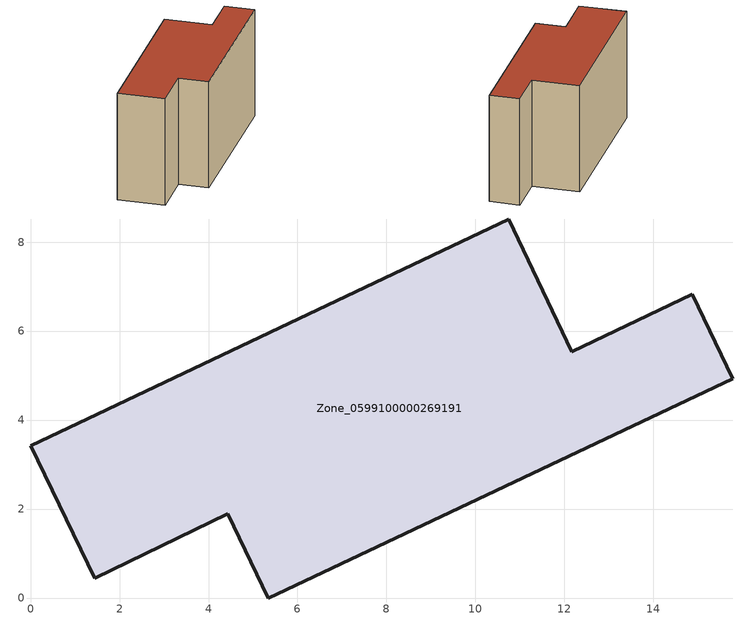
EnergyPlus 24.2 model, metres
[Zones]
Zone_0599100000269191
 floor ground (C_G): 4.43,1.89 1.44,0.44 0,3.42 10.75,8.52 12.17,5.54 14.88,6.83 15.79,4.93 5.34,0 z0
 wall outside (C_F): 10.75,8.52 0,3.42 1.44,0.44 4.43,1.89 5.34,0 15.79,4.93 14.88,6.83 12.17,5.54 10.75,8.52 z0:7.83
 roof outside (C_R): 5.34,0 15.79,4.93 14.88,6.83 12.17,5.54 10.75,8.52 0,3.42 1.44,0.44 4.43,1.89 z7.83
[BUILDING]
Pand.0599100000269191: North Axis=0; Terrain=City; Loads Convergence Tolerance Value=0.04; Temperature Convergence Tolerance Value=0.4; Solar Distribution=FullExterior; Maximum Number of Warmup Days=25; Minimum Number of Warmup Days=1
[Site:Location]
Rotterdam.The.Hague.AP_ZH_NLD Design_Conditions: Latitude=51.96; Longitude=4.45; Time Zone=1; Elevation=-4.5
[SITE:GROUNDTEMPERATURE:BUILDINGSURFACE]
18, 18, 18, 18, 18, 18, 18, 18, 18, 18, 18, 18
[MATERIAL] Thermal Absorptance=0.9; Solar Absorptance=0.7; Visible Absorptance=0.7
Name | Roughness | Thickness | Conductivity | Density | Specific Heat
G.TI.1975-1991 | MediumSmooth | 0.15 | 0.288461 | 540 | 1210
F.TI.1975-1991 | Rough | 0.3 | 0.230769 | 1920 | 840
R.TI.1975-1991 | MediumRough | 0.2 | 0.153846 | 1500 | 1000
[CONSTRUCTION]
C_G: G.TI.1975-1991
C_F: F.TI.1975-1991
C_R: R.TI.1975-1991
[ZONE]
Zone_0599100000269191: Type=1; Multiplier=1; Ceiling Height=Autocalculate; Volume=Autocalculate; Floor Area=autocalculate; Part of Total Floor Area=Yes
[ZONEINFILTRATION:DESIGNFLOWRATE]
Infil_Zone_0599100000269191: Zone or ZoneList or Space or SpaceList=Zone_0599100000269191; Schedule=AlwaysOn; Design Flow Rate Calculation Method=Flow/Area; Flow Rate per Floor Area=0.003; Constant Term Coefficient=1; Temperature Term Coefficient=0; Velocity Term Coefficient=0; Velocity Squared Term Coefficient=0
[HVACTEMPLATE:ZONE:IDEALLOADSAIRSYSTEM]
Zone_0599100000269191: Maximum Heating Supply Air Temperature=50; Minimum Cooling Supply Air Temperature=13; Maximum Heating Supply Air Humidity Ratio=0.0156; Minimum Cooling Supply Air Humidity Ratio=0.0077; Heating Limit=NoLimit; Cooling Limit=NoLimit; Dehumidification Control Type=ConstantSensibleHeatRatio; Cooling Sensible Heat Ratio=0.7; Dehumidification Setpoint=60; Humidification Control Type=None; Humidification Setpoint=30; Outdoor Air Method=None; Outdoor Air Flow Rate per Person=0.00944; Outdoor Air Flow Rate per Zone Floor Area=0; Outdoor Air Flow Rate per Zone=0; Demand Controlled Ventilation Type=None; Outdoor Air Economizer Type=NoEconomizer; Heat Recovery Type=None; Sensible Heat Recovery Effectiveness=0.7; Latent Heat Recovery Effectiveness=0.65
[ZONECONTROL:THERMOSTAT]
ThermostatControl_Zone_0599100000269191: Zone or ZoneList=Zone_0599100000269191; Control Type Schedule=DualSetpointControlType; Control 1=Thermostat_Zone_0599100000269191; Temperature Difference Between Cutout And Setpoint=0
[THERMOSTATSETPOINT:DUALSETPOINT]
Thermostat_Zone_0599100000269191: Heating Setpoint Temperature Schedule=HeatingSetpoint_Zone_0599100000269191; Cooling Setpoint Temperature Schedule=CoolingSetpoint_Zone_0599100000269191
[SCHEDULE:COMPACT]
HeatingSetpoint_Zone_0599100000269191: Through: 12/31, For: AllDays, Until: 24:00, 21
CoolingSetpoint_Zone_0599100000269191: Through: 12/31, For: AllDays, Until: 24:00, 24
DualSetpointControlType: Through: 12/31, For: AllDays, Until: 24:00, 4
AlwaysOn: Through: 12/31, For: AllDays, Until: 24:00, 1
